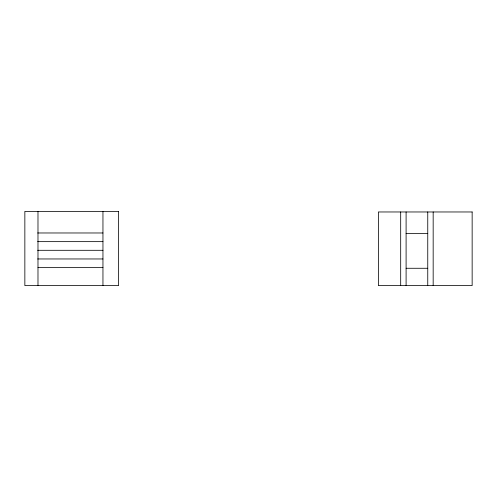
<?xml version="1.0" encoding="UTF-8"?>
<svg xmlns="http://www.w3.org/2000/svg" width="497" height="497" viewBox="0 0 497 497"><rect width="100%" height="100%" fill="white"/><g stroke="black" fill="none" stroke-linecap="round" stroke-linejoin="round"><path stroke-width="0.75" d="M37.691 232.975L102.954 232.975M406.099 233.627L427.755 233.627M37.691 241.641L102.954 241.641M37.691 250.302L102.954 250.302M37.691 258.962L102.954 258.962M37.983 267.628L102.954 267.628M406.099 268.274L427.755 268.274M433.167 211.97L433.167 285.601M427.755 211.97L427.755 285.601M406.099 211.97L406.099 285.601M400.688 211.97L400.688 285.601M102.954 211.399L102.954 285.601M37.983 211.399L37.983 285.601M118.621 211.399L24.85 211.399L24.85 285.601L118.621 285.601L118.621 211.399M472.15 211.97L378.379 211.97L378.379 285.601L472.15 285.601L472.15 211.97"/></g></svg>
